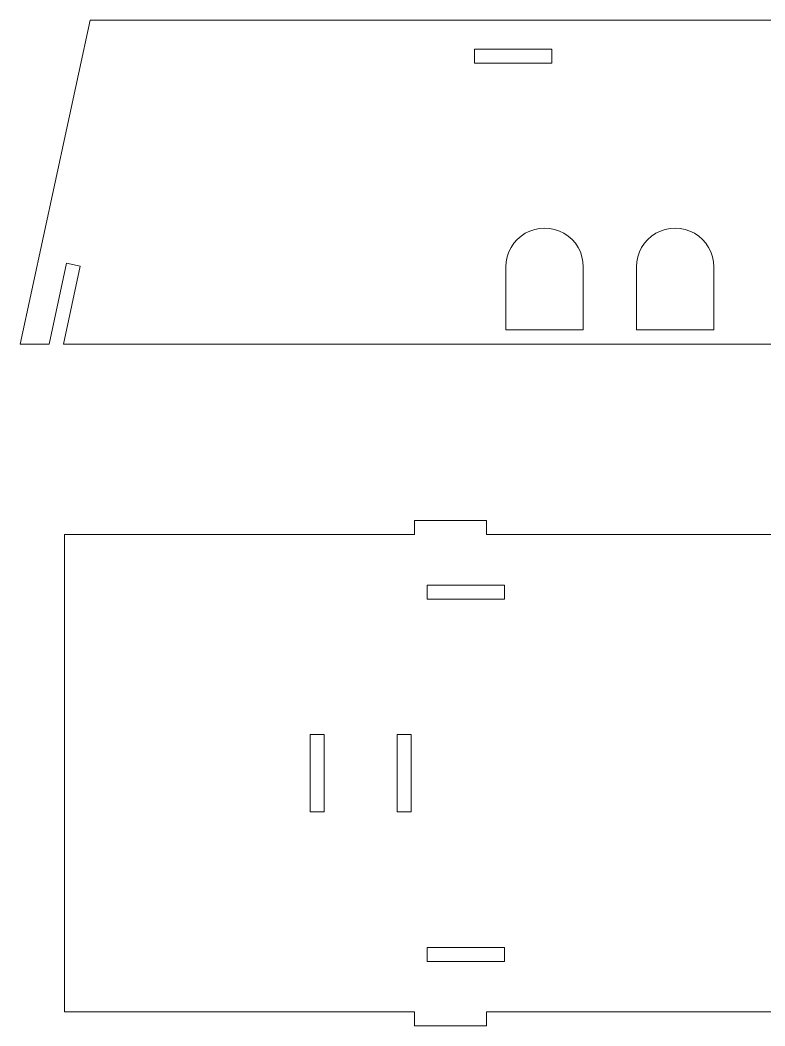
# Model space of a CAD drawing. Header units: centimetres. Extents: x -51 to 100, y -24 to 30.
# Drawn here: x -9.75 to 11.5, y 0.11 to 28.78 of the extents above; entities that cross this region are included whole.
import ezdxf

# ---------------------------------------------------------------- set-up
doc = ezdxf.new("R2010")
doc.units = ezdxf.units.CM
doc.header["$MEASUREMENT"] = 0

msp = doc.modelspace()

# ---------------------------------------------------------------- linework, layer by layer
at = {"lineweight": 9}
for points in [[(-7.74697, 28.78229), (-7.74697, 28.78229), (-9.74697, 19.54089), (-9.74697, 19.54089)], [(-7.74697, 28.78229), (-7.74697, 28.78229), (33.77027, 28.78229), (33.77027, 28.78229)], [(-8.41941, 21.85125), (-8.41941, 21.85125), (-8.91941, 19.54089), (-8.91941, 19.54089)], [(-8.41941, 21.85125), (-8.41941, 21.85125), (-8.02845, 21.76665), (-8.02845, 21.76665)], [(-8.02845, 21.76665), (-8.02845, 21.76665), (-8.51013, 19.54089), (-8.51013, 19.54089)], [(-9.74697, 19.54089), (-9.74697, 19.54089), (-8.91941, 19.54089), (-8.91941, 19.54089)], [(-8.51013, 19.54089), (-8.51013, 19.54089), (14.45991, 19.54089), (14.45991, 19.54089)], [(1.50223, 14.11521), (1.50223, 14.11521), (1.50223, 14.51521), (1.50223, 14.51521)], [(1.50223, 14.51521), (1.50223, 14.51521), (3.55739, 14.51521), (3.55739, 14.51521)], [(3.55739, 14.51521), (3.55739, 14.51521), (3.55739, 14.11521), (3.55739, 14.11521)], [(18.87463, 14.11521), (18.87463, 14.11521), (3.55739, 14.11521), (3.55739, 14.11521)], [(1.50223, 0.50693), (1.50223, 0.50693), (1.50223, 0.10693), (1.50223, 0.10693)], [(3.55739, 0.50693), (3.55739, 0.50693), (18.87463, 0.50693), (18.87463, 0.50693)], [(3.55739, 0.10693), (3.55739, 0.10693), (3.55739, 0.50693), (3.55739, 0.50693)], [(1.50223, 0.10693), (1.50223, 0.10693), (3.55739, 0.10693), (3.55739, 0.10693)]]:
    msp.add_open_spline(points, degree=3, dxfattribs=at)
at = {"color": 1, "lineweight": 9}
for points in [[(3.21851, 27.55469), (3.21851, 27.55469), (5.42543, 27.55469), (5.42543, 27.55469), (5.42543, 27.55469), (5.42543, 27.55469), (5.42543, 27.95469), (5.42543, 27.95469), (5.42543, 27.95469), (5.42543, 27.95469), (3.21851, 27.95469), (3.21851, 27.95469), (3.21851, 27.95469), (3.21851, 27.95469), (3.21851, 27.55469), (3.21851, 27.55469)], [(1.87119, 12.27661), (1.87119, 12.27661), (4.07807, 12.27661), (4.07807, 12.27661), (4.07807, 12.27661), (4.07807, 12.27661), (4.07807, 12.67661), (4.07807, 12.67661), (4.07807, 12.67661), (4.07807, 12.67661), (1.87119, 12.67661), (1.87119, 12.67661), (1.87119, 12.67661), (1.87119, 12.67661), (1.87119, 12.27661), (1.87119, 12.27661)], [(-1.07365, 6.20761), (-1.07365, 6.20761), (-1.07365, 8.41453), (-1.07365, 8.41453), (-1.07365, 8.41453), (-1.07365, 8.41453), (-1.47365, 8.41453), (-1.47365, 8.41453), (-1.47365, 8.41453), (-1.47365, 8.41453), (-1.47365, 6.20761), (-1.47365, 6.20761), (-1.47365, 6.20761), (-1.47365, 6.20761), (-1.07365, 6.20761), (-1.07365, 6.20761)], [(1.40911, 6.20761), (1.40911, 6.20761), (1.40911, 8.41453), (1.40911, 8.41453), (1.40911, 8.41453), (1.40911, 8.41453), (1.00911, 8.41453), (1.00911, 8.41453), (1.00911, 8.41453), (1.00911, 8.41453), (1.00911, 6.20761), (1.00911, 6.20761), (1.00911, 6.20761), (1.00911, 6.20761), (1.40911, 6.20761), (1.40911, 6.20761)], [(1.87119, 1.94557), (1.87119, 1.94557), (4.07807, 1.94557), (4.07807, 1.94557), (4.07807, 1.94557), (4.07807, 1.94557), (4.07807, 2.34557), (4.07807, 2.34557), (4.07807, 2.34557), (4.07807, 2.34557), (1.87119, 2.34557), (1.87119, 2.34557), (1.87119, 2.34557), (1.87119, 2.34557), (1.87119, 1.94557), (1.87119, 1.94557)]]:
    msp.add_open_spline(points, degree=3, knots=[0, 0, 0, 0, 0.2, 0.2, 0.2, 0.2, 0.4, 0.4, 0.4, 0.4, 0.6, 0.6, 0.6, 0.6, 1, 1, 1, 1], dxfattribs=at)
at = {"lineweight": 9}
for points in [[(6.32199, 21.74781), (6.32199, 22.14201), (6.11167, 22.50629), (5.77027, 22.70341), (5.77027, 22.70341), (5.42883, 22.90053), (5.00823, 22.90053), (4.66679, 22.70341), (4.66679, 22.70341), (4.32539, 22.50629), (4.11507, 22.14201), (4.11507, 21.74781)], [(10.04611, 21.74781), (10.04611, 22.14201), (9.83579, 22.50629), (9.49439, 22.70341), (9.49439, 22.70341), (9.15299, 22.90053), (8.73235, 22.90053), (8.39095, 22.70341), (8.39095, 22.70341), (8.04955, 22.50629), (7.83923, 22.14201), (7.83923, 21.74781)], [(6.32199, 21.74781), (6.32199, 21.74781), (6.32199, 19.95469), (6.32199, 19.95469), (6.32199, 19.95469), (6.32199, 19.95469), (4.11507, 19.95469), (4.11507, 19.95469), (4.11507, 19.95469), (4.11507, 19.95469), (4.11507, 21.74781), (4.11507, 21.74781)], [(10.04611, 21.74781), (10.04611, 21.74781), (10.04611, 19.95469), (10.04611, 19.95469), (10.04611, 19.95469), (10.04611, 19.95469), (7.83923, 19.95469), (7.83923, 19.95469), (7.83923, 19.95469), (7.83923, 19.95469), (7.83923, 21.74781), (7.83923, 21.74781)], [(1.50223, 14.11521), (1.50223, 14.11521), (-8.48125, 14.11521), (-8.48125, 14.11521), (-8.48125, 14.11521), (-8.48125, 14.11521), (-8.48125, 0.50693), (-8.48125, 0.50693), (-8.48125, 0.50693), (-8.48125, 0.50693), (1.50223, 0.50693), (1.50223, 0.50693)]]:
    msp.add_open_spline(points, degree=3, knots=[0, 0, 0, 0, 0.25, 0.25, 0.25, 0.25, 0.5, 0.5, 0.5, 0.5, 1, 1, 1, 1], dxfattribs=at)

doc.saveas('drawing.dxf')
